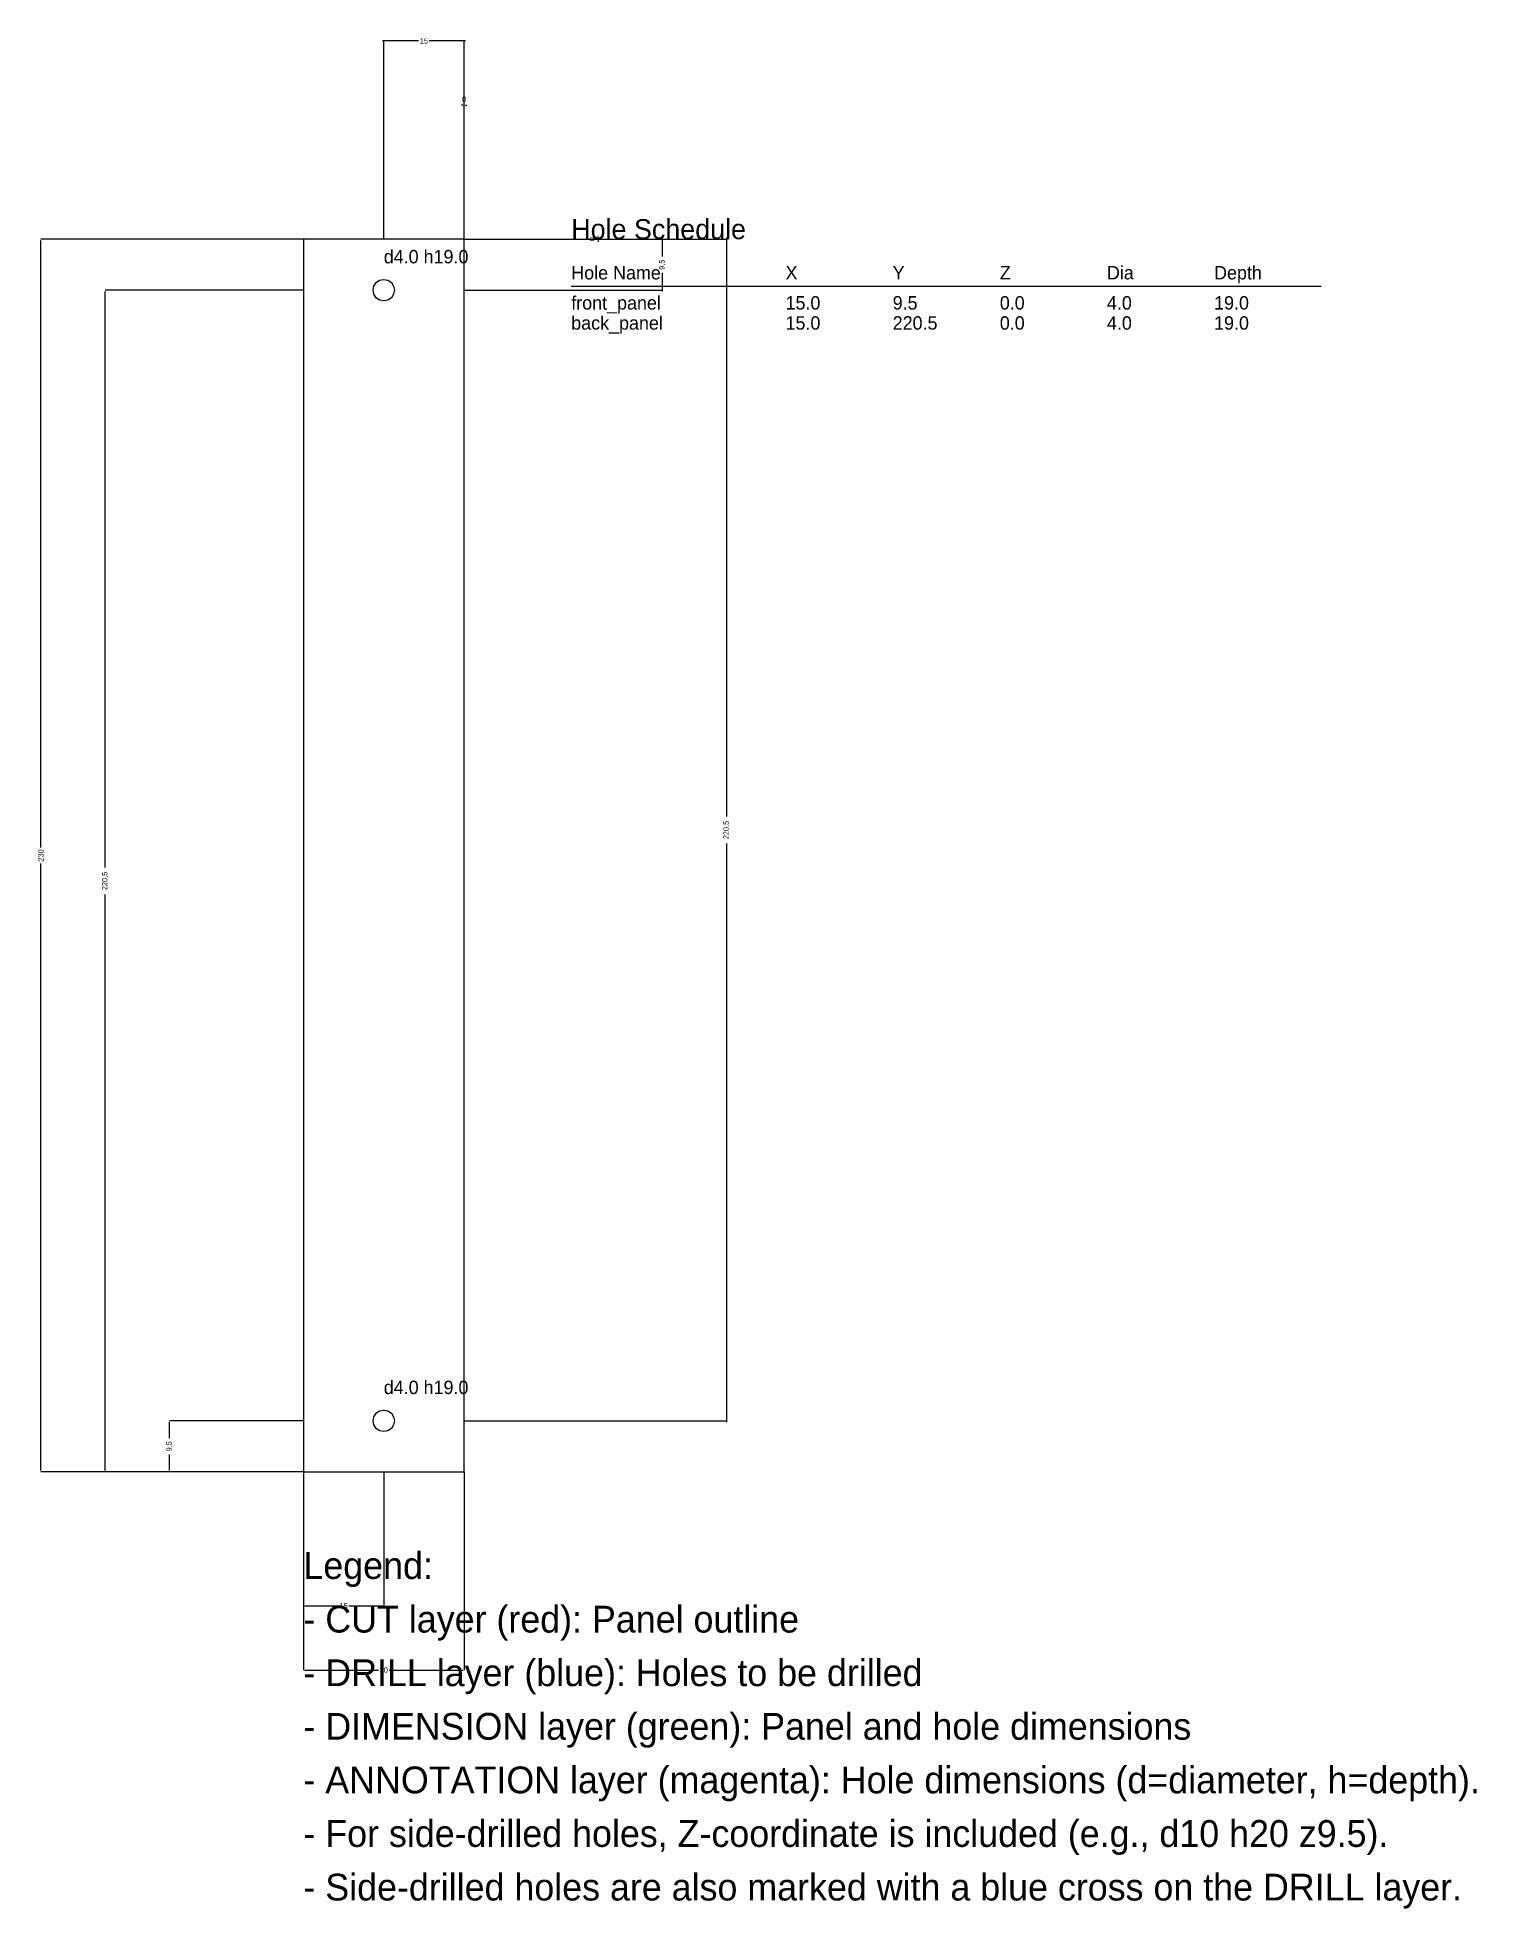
# Model space of a CAD drawing. Header units: metres. Extents: x -50 to 219, y -82 to 268.
import ezdxf

# ---------------------------------------------------------------- set-up
doc = ezdxf.new("R2010")
doc.units = ezdxf.units.M
for name, color, linetype in [('ANNOTATION', 6, 'Continuous'), ('CUT', 1, 'Continuous'), ('DIMENSION', 3, 'Continuous'), ('DRILL', 5, 'Continuous')]:
    doc.layers.add(name, color=color, linetype=linetype)
doc.dimstyles.get("Standard").update_dxf_attribs({"dimtxt": 2.5, "dimasz": 2.5, "dimexe": 1.25, "dimexo": 0.625, "dimtad": 1, "dimtxsty": 'Standard', "dimcen": 2.5, "dimazin": 3, "dimtfac": 1, "dimtmove": 0, "dimatfit": 3})

# ---------------------------------------------------------------- blocks, each defined once
blk = doc.blocks.new('_CLOSEDFILLED')
at = {"color": 0, "linetype": 'ByBlock'}
blk.add_solid([(-1, 0.2), (0, 0), (-1, -0.2)], dxfattribs=at)
blk = doc.blocks.new('*D0')
for p, q in [((0, 0), (0, -25)), ((15, 0), (15, -25)), ((0.25, -25), (6.5, -25)), ((8.5, -25), (14.75, -25))]:
    blk.add_line(p, q)
at = {"layer": 'Defpoints'}
for p in [(0, 0), (15, 0), (0, -25)]:
    blk.add_point(p, dxfattribs=at)
at = {"layer": 'DIMENSION', "xscale": 0.25, "yscale": 0.25, "rotation": 180}
blk.add_blockref('_CLOSEDFILLED', (0, -25), dxfattribs=at)
at = {"layer": 'DIMENSION', "xscale": 0.25, "yscale": 0.25}
blk.add_blockref('_CLOSEDFILLED', (15, -25), dxfattribs=at)
at = {"layer": 'DIMENSION', "insert": (7.5, -25), "char_height": 1, "attachment_point": 5}
blk.add_mtext('15', dxfattribs=at)
blk = doc.blocks.new('*D2')
for p, q in [((0, 0), (0, -37)), ((30, 0), (30, -37)), ((0.25, -37), (14, -37)), ((16, -37), (29.75, -37))]:
    blk.add_line(p, q)
at = {"layer": 'Defpoints'}
for p in [(0, 0), (30, 0), (0, -37)]:
    blk.add_point(p, dxfattribs=at)
at = {"layer": 'DIMENSION', "xscale": 0.25, "yscale": 0.25, "rotation": 180}
blk.add_blockref('_CLOSEDFILLED', (0, -37), dxfattribs=at)
at = {"layer": 'DIMENSION', "xscale": 0.25, "yscale": 0.25}
blk.add_blockref('_CLOSEDFILLED', (30, -37), dxfattribs=at)
at = {"layer": 'DIMENSION', "insert": (15, -37), "char_height": 1, "attachment_point": 5}
blk.add_mtext('30', dxfattribs=at)
blk = doc.blocks.new('*D3')
for p, q in [((29.75, 255), (29.5, 255)), ((30, 230), (30, 255)), ((30, 230), (30, 255)), ((30, 255), (30, 255)), ((30.25, 255), (30.5, 255))]:
    blk.add_line(p, q)
at = {"layer": 'Defpoints'}
for p in [(30, 255), (30, 230), (30, 230)]:
    blk.add_point(p, dxfattribs=at)
at = {"layer": 'DIMENSION', "xscale": 0.25, "yscale": 0.25}
blk.add_blockref('_CLOSEDFILLED', (30, 255), dxfattribs=at)
at = {"layer": 'DIMENSION', "xscale": 0.25, "yscale": 0.25, "rotation": 180}
blk.add_blockref('_CLOSEDFILLED', (30, 255), dxfattribs=at)
at = {"layer": 'DIMENSION', "insert": (30, 256.125), "char_height": 1, "attachment_point": 5}
blk.add_mtext('0', dxfattribs=at)
blk = doc.blocks.new('*D4')
for p, q in [((21.5, 267), (14.75, 267)), ((15, 230), (15, 267)), ((30.25, 267), (23.5, 267)), ((30, 230), (30, 267))]:
    blk.add_line(p, q)
at = {"layer": 'Defpoints'}
for p in [(30, 267), (15, 230), (30, 230)]:
    blk.add_point(p, dxfattribs=at)
at = {"layer": 'DIMENSION', "xscale": 0.25, "yscale": 0.25}
blk.add_blockref('_CLOSEDFILLED', (15, 267), dxfattribs=at)
at = {"layer": 'DIMENSION', "xscale": 0.25, "yscale": 0.25, "rotation": 180}
blk.add_blockref('_CLOSEDFILLED', (30, 267), dxfattribs=at)
at = {"layer": 'DIMENSION', "insert": (22.5, 267), "char_height": 1, "attachment_point": 5}
blk.add_mtext('15', dxfattribs=at)
blk = doc.blocks.new('*D5')
for p, q in [((0, 9.5), (-25, 9.5)), ((-25, 6.25), (-25, 9.25)), ((-25, 0.25), (-25, 3.25)), ((0, 0), (-25, 0))]:
    blk.add_line(p, q)
at = {"layer": 'Defpoints'}
for p in [(0, 9.5), (-25, 0), (0, 0)]:
    blk.add_point(p, dxfattribs=at)
at = {"layer": 'DIMENSION', "xscale": 0.25, "yscale": 0.25}
for p, rotation in [((-25, 9.5), 90), ((-25, 0), 270)]:
    blk.add_blockref('_CLOSEDFILLED', p, dxfattribs=dict(at, rotation=rotation))
at = {"layer": 'DIMENSION', "insert": (-25, 4.75), "char_height": 1, "attachment_point": 5, "rotation": 90}
blk.add_mtext('9,5', dxfattribs=at)
blk = doc.blocks.new('*D6')
for p, q in [((0, 220.5), (-37, 220.5)), ((-37, 112.75), (-37, 220.25)), ((-37, 0.25), (-37, 107.75)), ((0, 0), (-37, 0))]:
    blk.add_line(p, q)
at = {"layer": 'Defpoints'}
for p in [(0, 220.5), (-37, 0), (0, 0)]:
    blk.add_point(p, dxfattribs=at)
at = {"layer": 'DIMENSION', "xscale": 0.25, "yscale": 0.25}
for p, rotation in [((-37, 220.5), 90), ((-37, 0), 270)]:
    blk.add_blockref('_CLOSEDFILLED', p, dxfattribs=dict(at, rotation=rotation))
at = {"layer": 'DIMENSION', "insert": (-37, 110.25), "char_height": 1, "attachment_point": 5, "rotation": 90}
blk.add_mtext('220,5', dxfattribs=at)
blk = doc.blocks.new('*D7')
for p, q in [((0, 230), (-49, 230)), ((-49, 116.5), (-49, 229.75)), ((-49, 0.25), (-49, 113.5)), ((0, 0), (-49, 0))]:
    blk.add_line(p, q)
at = {"layer": 'Defpoints'}
for p in [(0, 230), (-49, 0), (0, 0)]:
    blk.add_point(p, dxfattribs=at)
at = {"layer": 'DIMENSION', "xscale": 0.25, "yscale": 0.25}
for p, rotation in [((-49, 230), 90), ((-49, 0), 270)]:
    blk.add_blockref('_CLOSEDFILLED', p, dxfattribs=dict(at, rotation=rotation))
at = {"layer": 'DIMENSION', "insert": (-49, 115), "char_height": 1, "attachment_point": 5, "rotation": 90}
blk.add_mtext('230', dxfattribs=at)
blk = doc.blocks.new('*D8')
for p, q in [((55, 230.25), (55, 230.5)), ((30, 230), (55, 230)), ((30, 230), (55, 230)), ((55, 230), (55, 230)), ((55, 229.75), (55, 229.5))]:
    blk.add_line(p, q)
at = {"layer": 'Defpoints'}
for p in [(30, 230), (30, 230), (55, 230)]:
    blk.add_point(p, dxfattribs=at)
at = {"layer": 'DIMENSION', "xscale": 0.25, "yscale": 0.25}
for rotation in [270, 90]:
    blk.add_blockref('_CLOSEDFILLED', (55, 230), dxfattribs=dict(at, rotation=rotation))
at = {"layer": 'DIMENSION', "insert": (53.875, 230), "char_height": 1, "attachment_point": 5, "rotation": 90}
blk.add_mtext('0', dxfattribs=at)
blk = doc.blocks.new('*D9')
for p, q in [((30, 230), (67, 230)), ((67, 230.25), (67, 226.75)), ((67, 223.75), (67, 220.25)), ((30, 220.5), (67, 220.5))]:
    blk.add_line(p, q)
at = {"layer": 'Defpoints'}
for p in [(30, 230), (67, 230), (30, 220.5)]:
    blk.add_point(p, dxfattribs=at)
at = {"layer": 'DIMENSION', "xscale": 0.25, "yscale": 0.25}
for p, rotation in [((67, 230), 270), ((67, 220.5), 90)]:
    blk.add_blockref('_CLOSEDFILLED', p, dxfattribs=dict(at, rotation=rotation))
at = {"layer": 'DIMENSION', "insert": (67, 225.25), "char_height": 1, "attachment_point": 5, "rotation": 90}
blk.add_mtext('9,5', dxfattribs=at)
blk = doc.blocks.new('*D10')
for p, q in [((30, 230), (79, 230)), ((79, 230.25), (79, 122.25)), ((79, 117.25), (79, 9.25)), ((30, 9.5), (79, 9.5))]:
    blk.add_line(p, q)
at = {"layer": 'Defpoints'}
for p in [(30, 230), (79, 230), (30, 9.5)]:
    blk.add_point(p, dxfattribs=at)
at = {"layer": 'DIMENSION', "xscale": 0.25, "yscale": 0.25}
for p, rotation in [((79, 230), 270), ((79, 9.5), 90)]:
    blk.add_blockref('_CLOSEDFILLED', p, dxfattribs=dict(at, rotation=rotation))
at = {"layer": 'DIMENSION', "insert": (79, 119.75), "char_height": 1, "attachment_point": 5, "rotation": 90}
blk.add_mtext('220,5', dxfattribs=at)

msp = doc.modelspace()

# ---------------------------------------------------------------- linework, layer by layer
at = {"layer": 'ANNOTATION'}
msp.add_line((50, 221.25), (190, 221.25), dxfattribs=at)
at = {"layer": 'CUT'}
msp.add_lwpolyline([(0, 0), (30, 0), (30, 230), (0, 230)], close=True, dxfattribs=at)
at = {"layer": 'DRILL'}
for points in [[(13, 220.5), (13.1522, 221.265), (13.5858, 221.914), (14.2346, 222.348), (15, 222.5), (15.7654, 222.348), (16.4142, 221.914), (16.8478, 221.265), (17, 220.5), (16.8478, 219.735), (16.4142, 219.086), (15.7654, 218.652), (15, 218.5), (14.2346, 218.652), (13.5858, 219.086), (13.1522, 219.735)], [(13, 9.5), (13.1522, 10.2654), (13.5858, 10.9142), (14.2346, 11.3478), (15, 11.5), (15.7654, 11.3478), (16.4142, 10.9142), (16.8478, 10.2654), (17, 9.5), (16.8478, 8.73463), (16.4142, 8.08579), (15.7654, 7.65224), (15, 7.5), (14.2346, 7.65224), (13.5858, 8.08579), (13.1522, 8.73463)]]:
    msp.add_lwpolyline(points, close=True, dxfattribs=at)

# ---------------------------------------------------------------- texts
at = {"layer": 'ANNOTATION'}
for s, height, p in [('Hole Schedule', 3.75, (50, 230)), ('d4.0 h19.0', 2.5, (15, 225.5)), ('Hole Name', 2.5, (50, 222.5)), ('X', 2.5, (90, 222.5)), ('Y', 2.5, (110, 222.5)), ('Z', 2.5, (130, 222.5)), ('Dia', 2.5, (150, 222.5)), ('Depth', 2.5, (170, 222.5)), ('front_panel', 2.5, (50, 216.875)), ('15.0', 2.5, (90, 216.875)), ('9.5', 2.5, (110, 216.875)), ('0.0', 2.5, (130, 216.875)), ('4.0', 2.5, (150, 216.875)), ('19.0', 2.5, (170, 216.875)), ('back_panel', 2.5, (50, 213.125)), ('15.0', 2.5, (90, 213.125)), ('220.5', 2.5, (110, 213.125)), ('0.0', 2.5, (130, 213.125)), ('4.0', 2.5, (150, 213.125)), ('19.0', 2.5, (170, 213.125)), ('d4.0 h19.0', 2.5, (15, 14.5)), ('Legend:', 5, (0, -20)), ('- CUT layer (red): Panel outline', 5, (0, -30)), ('- DRILL layer (blue): Holes to be drilled', 5, (0, -40)), ('- DIMENSION layer (green): Panel and hole dimensions', 5, (0, -50)), ('- ANNOTATION layer (magenta): Hole dimensions (d=diameter, h=depth).', 5, (0, -60)), ('- For side-drilled holes, Z-coordinate is included (e.g., d10 h20 z9.5).', 5, (0, -70)), ('- Side-drilled holes are also marked with a blue cross on the DRILL layer.', 5, (0, -80))]:
    msp.add_text(s, height=height, dxfattribs=at).set_placement(p)

# ---------------------------------------------------------------- dimensions: what is measured, and where the dimension line sits
at = {"layer": 'DIMENSION'}
for base, p1, p2, picture, middle in [((30, 267), (30, 230), (15, 230), '*D4', (22.5, 267)), ((30, 255), (30, 230), (30, 230), '*D3', (30, 256.125)), ((0, -25), (0, 0), (15, 0), '*D0', (7.5, -25)), ((0, -37), (0, 0), (30, 0), '*D2', (15, -37))]:
    dim = msp.add_linear_dim(base=base, p1=p1, p2=p2, dimstyle='Standard', dxfattribs=at)
    dim.commit()
    dim.dimension.update_dxf_attribs({"geometry": picture, "text_midpoint": middle})
for base, p1, p2, picture, middle in [((55, 230), (30, 230), (30, 230), '*D8', (53.875, 230)), ((-49, 0), (0, 0), (0, 230), '*D7', (-49, 115)), ((67, 230), (30, 230), (30, 220.5), '*D9', (67, 225.25)), ((79, 230), (30, 230), (30, 9.5), '*D10', (79, 119.75)), ((-37, 0), (0, 0), (0, 220.5), '*D6', (-37, 110.25)), ((-25, 0), (0, 0), (0, 9.5), '*D5', (-25, 4.75))]:
    dim = msp.add_linear_dim(base=base, p1=p1, p2=p2, angle=90, dimstyle='Standard', dxfattribs=at)
    dim.commit()
    dim.dimension.update_dxf_attribs({"geometry": picture, "text_midpoint": middle})

doc.saveas('drawing.dxf')
